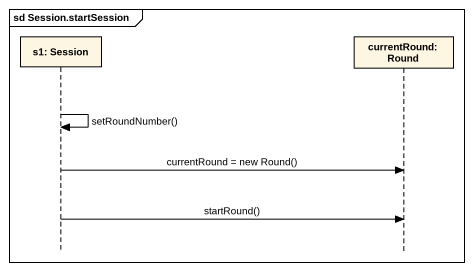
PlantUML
@startuml
mainframe sd Session.startSession
hide footbox
participant "s1: Session" as s1_Session
participant "currentRound: Round" as currentRound_Round

s1_Session -> s1_Session : setRoundNumber()
s1_Session -> currentRound_Round : currentRound = new Round()
s1_Session -> currentRound_Round : startRound()
@enduml
